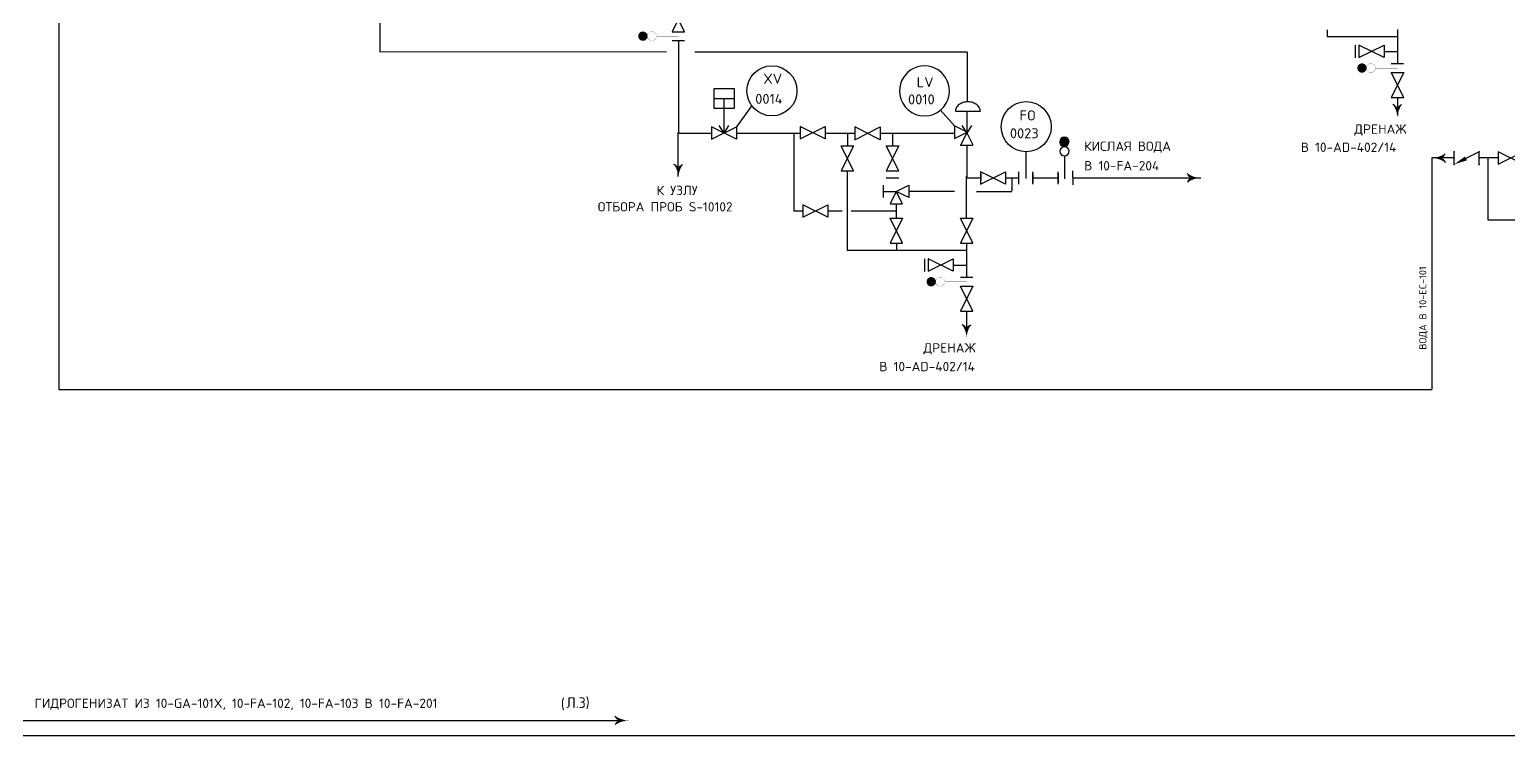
# Model space of a CAD drawing. Extents: x 270 to 589, y 86 to 206.
# Drawn here: x 407.94 to 428.63, y 90.26 to 100.12 of the extents above; entities that cross this region are included whole.
import ezdxf
from ezdxf.enums import TextEntityAlignment as Align

# ---------------------------------------------------------------- set-up
doc = ezdxf.new("R2010")
doc.units = 0
doc.header["$MEASUREMENT"] = 0
doc.linetypes.add('DASH', pattern=[0.15625, 0.09375, -0.0625])
doc.layers.get('0').update_dxf_attribs({"linetype": 'CONTINUOUS'})
for name, color, linetype in [('IN-ATTRIBS', 7, 'CONTINUOUS'), ('IN-EQUIPMENT', 7, 'CONTINUOUS'), ('IN-MAJ-PROC', 3, 'CONTINUOUS'), ('IN-MIN-PROC', 7, 'CONTINUOUS'), ('IN-PNEUMATIC', 7, 'CONTINUOUS')]:
    doc.layers.add(name, color=color, linetype=linetype)
doc.styles.add('S1', font='SIMPLEX.shx')
doc.styles.add('SIMPLEX', font='SIMPLEX')
doc.styles.get("Standard").update_dxf_attribs({"font": 'GOST_B.TTF'})

# ---------------------------------------------------------------- blocks, each defined once
blk = doc.blocks.new('VALVTEXT')
at = {"layer": 'IN-ATTRIBS'}
for p in [(0, 0.0625), (0, 0), (0.25, 0.0625), (0.25, 0), (0, -0.0625), (0.25, -0.0625)]:
    blk.add_point(p, dxfattribs=at)
at = {"layer": 'IN-ATTRIBS', "style": 'S1', "flags": 1}
for tag, p in [('IDNUM', (0.125, 0.5625)), ('DWGNO', (0.125, 0.4375)), ('FILENO', (0.125, 0.3125))]:
    blk.add_attdef(tag, text='', height=0.1, dxfattribs=at).set_placement(p, align=Align.CENTER)
at = {"layer": 'IN-ATTRIBS', "style": 'S1'}
for tag, p in [('MODE', (0.125, 0.078125)), ('SIZE', (0.125, -0.1875))]:
    blk.add_attdef(tag, text='', height=0.1, dxfattribs=at).set_placement(p, align=Align.CENTER)

msp = doc.modelspace()

# ---------------------------------------------------------------- hatches: boundary and pattern name
at = {"linetype": 'CONTINUOUS'}
h = msp.add_hatch(dxfattribs=at)
h.set_pattern_fill('ANSI31', color=2, scale=0.001, angle=-90, style=0)
h.set_pattern_definition([(135.04960769, (715.75862615, 95.75465069), (8.8311786345e-05, 8.846484269e-05), [])])
edge = h.paths.add_edge_path()
edge.add_arc((422.42, 98.555), 0.0638, 0.0496, 180.0496)
edge.add_arc((422.42, 98.555), 0.0637, 180.0496, 360.0496)

# ---------------------------------------------------------------- linework, layer by layer
at = {"color": 5, "linetype": 'CONTINUOUS'}
for p, q in [((408.352, 108.188), (408.352, 95.095)), ((426.098, 100.123), (426.098, 100.021)), ((426.891, 99.819), (427.079, 99.819)), ((418.64, 97.587), (418.64, 98.678)), ((419.388, 98.503), (419.388, 98.678)), ((420.021, 98.503), (420.021, 98.678)), ((421.055, 98.507), (421.055, 98.05)), ((427.56, 98.331), (427.56, 95.283)), ((427.873, 98.331), (427.56, 98.33)), ((428.489, 98.331), (428.223, 98.331)), ((428.346, 98.331), (428.346, 97.466)), ((421.976, 98.05), (422.331, 98.051)), ((420.067, 97.687), (420.067, 97.488)), ((420.244, 97.864), (420.882, 97.864)), ((421.189, 97.862), (421.683, 97.862)), ((418.759, 97.587), (418.64, 97.587)), ((419.311, 97.587), (419.109, 97.587)), ((419.488, 97.587), (419.434, 97.587)), ((420.067, 97.587), (419.488, 97.587)), ((428.346, 97.466), (430.746, 97.466)), ((420.071, 97.135), (420.071, 97.033)), ((420.863, 96.832), (421.051, 96.832)), ((427.56, 96.271), (427.56, 95.095)), ((427.56, 95.283), (427.56, 95.095)), ((408.352, 95.095), (408.746, 95.095)), ((408.746, 95.095), (427.001, 95.095)), ((427.001, 95.095), (427.56, 95.095))]:
    msp.add_line(p, q, dxfattribs=at)
at = {"color": 2}
for p, q in [((416.931, 99.973), (417.106, 99.973)), ((426.992, 99.526), (427.167, 99.526)), ((427.167, 99.526), (426.992, 99.176)), ((427.167, 99.176), (426.992, 99.526)), ((417.517, 99.16), (417.797, 99.16)), ((417.657, 98.678), (417.657, 99.16)), ((426.992, 99.176), (427.167, 99.176)), ((420.894, 98.982), (421.244, 98.982)), ((421.057, 98.689), (421.057, 98.982)), ((418.722, 98.596), (419.072, 98.771)), ((419.072, 98.596), (418.722, 98.771)), ((418.722, 98.771), (418.722, 98.596)), ((419.072, 98.771), (419.072, 98.596)), ((419.485, 98.585), (419.843, 98.764)), ((419.485, 98.764), (419.485, 98.585)), ((419.716, 98.648), (419.485, 98.764)), ((419.843, 98.764), (419.843, 98.585)), ((421.059, 98.688), (420.882, 98.777)), ((420.882, 98.777), (420.882, 98.602)), ((419.843, 98.585), (419.722, 98.645)), ((420.882, 98.602), (421.059, 98.69)), ((420.963, 98.507), (421.138, 98.507)), ((421.057, 98.692), (420.966, 98.51)), ((421.141, 98.51), (421.053, 98.687)), ((427.873, 98.241), (427.873, 98.416)), ((421.247, 97.963), (421.597, 98.138)), ((421.247, 98.138), (421.247, 97.963)), ((421.363, 98.08), (421.247, 98.138)), ((421.597, 97.963), (421.363, 98.08)), ((421.597, 98.138), (421.597, 97.963)), ((421.779, 98.138), (421.779, 97.963)), ((421.976, 98.113), (421.976, 97.988)), ((422.331, 98.113), (422.331, 97.988)), ((422.535, 98.151), (422.536, 97.953)), ((420.067, 97.863), (420.244, 97.95)), ((420.067, 97.863), (419.981, 97.687)), ((420.156, 97.687), (420.067, 97.863)), ((420.244, 97.775), (420.067, 97.863)), ((421.14, 96.189), (420.965, 96.539)), ((421.14, 96.539), (420.965, 96.189)), ((420.965, 96.539), (421.14, 96.539)), ((420.965, 96.189), (421.14, 96.189))]:
    msp.add_line(p, q, dxfattribs=at)
at = {"color": 2, "linetype": 'CONTINUOUS'}
for p, q in [((426.487, 99.907), (426.487, 99.729)), ((418.722, 98.733), (418.722, 98.647)), ((421.248, 98.101), (421.248, 98.014)), ((419.925, 98.05), (420.103, 98.05)), ((419.89, 97.863), (420.067, 97.863)), ((420.46, 96.919), (420.46, 96.741))]:
    msp.add_line(p, q, dxfattribs=at)
at = {"color": 7, "linetype": 'CONTINUOUS'}
for p, q in [((420.682, 99.003), (420.882, 98.777)), ((417.657, 98.678), (417.59, 98.783)), ((417.657, 98.678), (417.725, 98.783)), ((421.057, 98.678), (420.989, 98.783)), ((421.057, 98.678), (421.125, 98.783)), ((420.244, 97.862), (420.243, 97.862)), ((420.067, 97.488), (420.067, 97.488)), ((421.051, 97.488), (421.051, 97.488))]:
    msp.add_line(p, q, dxfattribs=at)
at = {"color": 3, "linetype": 'CONTINUOUS'}
msp.add_line((380.242, 90.466), (416.26, 90.466), dxfattribs=at)
at = {"color": 6, "linetype": 'CONTINUOUS'}
msp.add_line((271.084, 90.258), (567.702, 90.258, 0.558), dxfattribs=at)
at = {"color": 2}
for points in [[(417.106, 100.092), (416.931, 100.442), (417.106, 100.442), (416.931, 100.092)], [(426.541, 99.732), (426.891, 99.907), (426.891, 99.732), (426.541, 99.907)], [(417.517, 99.3), (417.797, 99.3), (417.797, 99.02), (417.517, 99.02)], [(417.482, 98.591), (417.832, 98.766), (417.832, 98.591), (417.482, 98.766)], [(419.469, 98.15), (419.294, 98.5), (419.469, 98.5), (419.294, 98.15)], [(420.102, 98.15), (419.927, 98.5), (420.102, 98.5), (419.927, 98.15)], [(428.489, 98.241), (428.839, 98.416), (428.839, 98.241), (428.489, 98.416)], [(418.759, 97.501), (419.109, 97.676), (419.109, 97.501), (418.759, 97.676)], [(420.155, 97.138), (419.98, 97.488), (420.155, 97.488), (419.98, 97.138)], [(421.139, 97.138), (420.964, 97.488), (421.139, 97.488), (420.964, 97.138)], [(420.513, 96.745), (420.863, 96.92), (420.863, 96.745), (420.513, 96.92)]]:
    msp.add_lwpolyline(points, close=True, dxfattribs=at)
for points, const_width in [([(416.522, 100, 1), (416.522, 100.065, 1)], 0.065), ([(416.647, 99.969, 1), (416.647, 100.097, 1)], 0.0025), ([(426.583, 99.554, 1), (426.583, 99.619, 1)], 0.065), ([(426.708, 99.523, 1), (426.708, 99.65, 1)], 0.0025), ([(420.556, 96.567, 1), (420.556, 96.632, 1)], 0.065), ([(420.681, 96.535, 1), (420.681, 96.663, 1)], 0.0025)]:
    msp.add_lwpolyline(points, format="xyb", close=True, dxfattribs=dict(at, const_width=const_width))
at = {"color": 2, "const_width": 0.005}
for points in [[(416.71, 100.033), (417.022, 100.033)], [(426.771, 99.586), (427.083, 99.586)], [(420.743, 96.599), (421.056, 96.599)]]:
    msp.add_lwpolyline(points, dxfattribs=at)
at = {"color": 2}
msp.add_lwpolyline([(421.244, 98.982, 0.126822), (421.231, 99.03, 0.10607), (421.192, 99.075, 0.085783), (421.138, 99.103, 0.075445), (421.069, 99.113, 0.075445), (421, 99.103, 0.085783), (420.945, 99.075, 0.10607), (420.906, 99.03, 0.126822), (420.894, 98.982, 0.126822)], format="xyb", dxfattribs=at)
at = {"color": 5}
for points in [[(427.078, 99.013, 0.206864), (427.016, 99.076, 0.206864)], [(427.078, 99.013, -0.206864), (427.141, 99.076, -0.206864)], [(417.019, 98.175, 0.206864), (416.956, 98.238, 0.206864)], [(417.019, 98.175, -0.206864), (417.081, 98.238, -0.206864)], [(421.051, 95.935, 0.206864), (420.989, 95.998, 0.206864)], [(421.051, 95.935, -0.206864), (421.114, 95.998, -0.206864)]]:
    msp.add_lwpolyline(points, format="xyb", dxfattribs=at)
at = {"color": 5, "linetype": 'CONTINUOUS'}
for points in [[(427.685, 98.33, 0.206864), (427.747, 98.393)], [(427.685, 98.33, -0.206864), (427.747, 98.268)], [(424.204, 98.05, -0.206864), (424.142, 98.113)], [(424.204, 98.05, 0.206864), (424.142, 97.988)]]:
    msp.add_lwpolyline(points, format="xyb", dxfattribs=at)
at = {"color": 2}
msp.add_lwpolyline([(428.223, 98.241), (428.223, 98.416), (428.038, 98.323)], dxfattribs=at)
at = {"color": 3, "linetype": 'CONTINUOUS'}
for points in [[(416.198, 90.466, -0.206864), (416.135, 90.529)], [(416.198, 90.466, 0.206864), (416.135, 90.404)]]:
    msp.add_lwpolyline(points, format="xyb", dxfattribs=at)
for centre in [(418.328, 99.268), (421.885, 98.767)]:
    msp.add_circle(centre, 0.35)
for start, end in [(351.1529, 188.8471), (188.8471, 351.1529)]:
    msp.add_arc((420.462, 99.267), 0.35, start, end)
at = {"color": 2}
for centre, radius, start, end in [((422.42, 98.555), 0.0638, 0.0496, 180.0496), ((422.42, 98.555), 0.0637, 180.0496, 0.0496), ((422.421, 98.423), 0.0638, 0.0496, 180.0496), ((422.421, 98.423), 0.0637, 180.0496, 0.0496)]:
    msp.add_arc(centre, radius, start, end, dxfattribs=at)
at = {"color": 5}
for points in [[(427.037, 99.042), (427.032, 99.068), (427.016, 99.076)], [(427.054, 99.005), (427.047, 99.057), (427.037, 99.042), (427.032, 99.068)], [(427.067, 98.967), (427.06, 99.044), (427.054, 99.005), (427.047, 99.057)], [(427.075, 98.928), (427.07, 99.029), (427.067, 98.967), (427.06, 99.044)], [(427.078, 99.013), (427.078, 99.013), (427.075, 98.928), (427.07, 99.029)], [(427.078, 98.888), (427.078, 99.013), (427.082, 98.928), (427.086, 99.029)], [(427.082, 98.928), (427.086, 99.029), (427.09, 98.967), (427.097, 99.044)], [(427.09, 98.967), (427.097, 99.044), (427.103, 99.005), (427.11, 99.057)], [(427.103, 99.005), (427.11, 99.057), (427.12, 99.042), (427.125, 99.068)], [(427.12, 99.042), (427.125, 99.068), (427.141, 99.076)], [(416.978, 98.204), (416.973, 98.23), (416.956, 98.238)], [(416.995, 98.168), (416.987, 98.219), (416.978, 98.204), (416.973, 98.23)], [(417.008, 98.13), (417, 98.206), (416.995, 98.168), (416.987, 98.219)], [(417.016, 98.09), (417.011, 98.192), (417.008, 98.13), (417, 98.206)], [(417.019, 98.05), (417.019, 98.175), (417.016, 98.09), (417.011, 98.192)], [(417.019, 98.05), (417.019, 98.175), (417.022, 98.09), (417.027, 98.192)], [(417.022, 98.09), (417.027, 98.192), (417.03, 98.13), (417.038, 98.206)], [(417.03, 98.13), (417.038, 98.206), (417.043, 98.168), (417.05, 98.219)], [(417.043, 98.168), (417.05, 98.219), (417.06, 98.204), (417.065, 98.23)], [(417.06, 98.204), (417.065, 98.23), (417.081, 98.238)], [(421.01, 95.964), (421.005, 95.99), (420.989, 95.998)], [(421.027, 95.927), (421.02, 95.979), (421.01, 95.964), (421.005, 95.99)], [(421.04, 95.889), (421.032, 95.966), (421.027, 95.927), (421.02, 95.979)], [(421.048, 95.85), (421.043, 95.951), (421.04, 95.889), (421.032, 95.966)], [(421.051, 95.81), (421.051, 95.935), (421.048, 95.85), (421.043, 95.951)], [(421.051, 95.81), (421.051, 95.935), (421.054, 95.85), (421.059, 95.951)], [(421.054, 95.85), (421.059, 95.951), (421.062, 95.889), (421.07, 95.966)], [(421.062, 95.889), (421.07, 95.966), (421.075, 95.927), (421.082, 95.979)], [(421.075, 95.927), (421.082, 95.979), (421.092, 95.964), (421.097, 95.99)], [(421.092, 95.964), (421.097, 95.99), (421.114, 95.998)]]:
    msp.add_solid(points, dxfattribs=at)
at = {"color": 5, "linetype": 'CONTINUOUS'}
for points in [[(427.56, 98.33), (427.685, 98.33), (427.599, 98.334), (427.701, 98.339)], [(427.56, 98.33), (427.685, 98.33), (427.599, 98.327), (427.701, 98.322)], [(427.599, 98.334), (427.701, 98.339), (427.639, 98.342), (427.716, 98.349)], [(427.599, 98.327), (427.701, 98.322), (427.639, 98.319), (427.716, 98.312)], [(427.639, 98.342), (427.716, 98.349), (427.677, 98.355), (427.728, 98.362)], [(427.639, 98.319), (427.716, 98.312), (427.677, 98.306), (427.728, 98.299)], [(427.677, 98.355), (427.728, 98.362), (427.713, 98.372), (427.739, 98.377)], [(427.677, 98.306), (427.728, 98.299), (427.713, 98.289), (427.739, 98.284)], [(427.713, 98.372), (427.739, 98.377), (427.747, 98.393)], [(427.713, 98.289), (427.739, 98.284), (427.747, 98.268)], [(424.176, 98.092), (424.15, 98.097), (424.142, 98.113)], [(424.212, 98.074), (424.161, 98.082), (424.176, 98.092), (424.15, 98.097)], [(424.25, 98.062), (424.173, 98.069), (424.212, 98.074), (424.161, 98.082)], [(424.176, 98.009), (424.15, 98.004), (424.142, 97.988)], [(424.212, 98.026), (424.161, 98.019), (424.176, 98.009), (424.15, 98.004)], [(424.25, 98.039), (424.173, 98.032), (424.212, 98.026), (424.161, 98.019)], [(424.289, 98.054), (424.188, 98.058), (424.25, 98.062), (424.173, 98.069)], [(424.289, 98.047), (424.188, 98.042), (424.25, 98.039), (424.173, 98.032)], [(424.329, 98.05), (424.204, 98.05), (424.289, 98.054), (424.188, 98.058)], [(424.329, 98.05), (424.204, 98.05), (424.289, 98.047), (424.188, 98.042)]]:
    msp.add_solid(points, dxfattribs=at)
at = {"color": 2}
msp.add_solid([(428.053, 98.297), (427.873, 98.241), (428.023, 98.35)], dxfattribs=at)
at = {"color": 3, "linetype": 'CONTINUOUS'}
for points in [[(416.169, 90.508), (416.144, 90.513), (416.135, 90.529)], [(416.169, 90.425), (416.144, 90.42), (416.135, 90.404)], [(416.206, 90.491), (416.154, 90.498), (416.169, 90.508), (416.144, 90.513)], [(416.206, 90.442), (416.154, 90.435), (416.169, 90.425), (416.144, 90.42)], [(416.244, 90.478), (416.167, 90.485), (416.206, 90.491), (416.154, 90.498)], [(416.244, 90.455), (416.167, 90.448), (416.206, 90.442), (416.154, 90.435)], [(416.283, 90.47), (416.182, 90.475), (416.244, 90.478), (416.167, 90.485)], [(416.283, 90.463), (416.182, 90.458), (416.244, 90.455), (416.167, 90.448)], [(416.323, 90.466), (416.198, 90.466), (416.283, 90.47), (416.182, 90.475)], [(416.323, 90.466), (416.198, 90.466), (416.283, 90.463), (416.182, 90.458)]]:
    msp.add_solid(points, dxfattribs=at)
at = {"layer": 'IN-EQUIPMENT', "color": 2}
for p, q in [((427.166, 99.647), (426.991, 99.647)), ((421.977, 97.963), (421.976, 98.138)), ((422.332, 97.963), (422.332, 98.138)), ((419.89, 97.775), (419.89, 97.95)), ((421.139, 96.66), (420.964, 96.66))]:
    msp.add_line(p, q, dxfattribs=at)
at = {"layer": 'IN-MAJ-PROC', "color": 5}
for p, q in [((417.019, 99.973), (417.019, 98.678)), ((421.056, 98.05), (421.248, 98.05)), ((421.597, 98.05), (421.779, 98.05)), ((422.536, 98.05), (422.85, 98.05)), ((422.85, 98.05), (424.329, 98.05))]:
    msp.add_line(p, q, dxfattribs=at)
at = {"layer": 'IN-MAJ-PROC', "color": 2, "const_width": 0.035}
msp.add_lwpolyline([(419.072, 98.683), (419.072, 98.683)], close=True, dxfattribs=at)
at = {"layer": 'IN-MIN-PROC', "color": 7}
for p, q in [((412.84, 104.826), (412.84, 99.812)), ((416.852, 99.81), (412.84, 99.812)), ((421.061, 99.81), (417.249, 99.81)), ((418.045, 99.062), (417.832, 98.766)), ((421.884, 98.042), (421.884, 98.417))]:
    msp.add_line(p, q, dxfattribs=at)
at = {"layer": 'IN-MIN-PROC', "color": 5}
for p, q in [((427.078, 100.021), (426.098, 100.021)), ((427.078, 100.126), (427.078, 99.647)), ((427.078, 99.176), (427.078, 98.922)), ((417.017, 98.07), (417.017, 98.684)), ((417.019, 98.678), (417.482, 98.678)), ((417.832, 98.678), (418.722, 98.678)), ((419.072, 98.678), (419.485, 98.678)), ((419.843, 98.678), (420.879, 98.678)), ((419.382, 98.15), (419.382, 97.034)), ((421.051, 97.488), (421.051, 98.074)), ((421.683, 98.054), (421.683, 97.869)), ((421.051, 97.138), (421.051, 96.66)), ((421.051, 97.034), (419.382, 97.034)), ((421.051, 96.189), (421.051, 95.935))]:
    msp.add_line(p, q, dxfattribs=at)
at = {"layer": 'IN-MIN-PROC', "color": 2}
for p, q in [((422.421, 98.359), (422.421, 98.038)), ((420.244, 97.95), (420.244, 97.775)), ((419.981, 97.687), (420.156, 97.687))]:
    msp.add_line(p, q, dxfattribs=at)
at = {"layer": 'IN-PNEUMATIC', "color": 7}
msp.add_line((421.061, 99.81), (421.061, 99.113), dxfattribs=at)

# ---------------------------------------------------------------- block references
at = {"layer": 'IN-MIN-PROC', "color": 7, "xscale": 1.4, "yscale": 1.4, "zscale": 1.4}
msp.add_blockref('VALVTEXT', (427.873, 98.328), dxfattribs=at)

# ---------------------------------------------------------------- texts
at = {"color": 7, "linetype": 'CONTINUOUS'}
for s, style, p in [('XV', 'SIMPLEX', (418.207, 99.367)), ('LV', 'S1', (420.353, 99.319)), ('0014', 'S1', (418.094, 99.086)), ('0010', 'SIMPLEX', (420.232, 99.079)), ('0023', 'SIMPLEX', (421.657, 98.605))]:
    msp.add_text(s, height=0.14, dxfattribs=dict(at, style=style)).set_placement(p)
at = {"color": 7, "linetype": 'DASH', "style": 'S1'}
msp.add_text('FO', height=0.14, dxfattribs=at).set_placement((421.791, 98.855))
at = {"color": 1, "linetype": 'CONTINUOUS', "style": 'SIMPLEX'}
for s, p in [('ДРЕНАЖ', (426.475, 98.668)), ('КИСЛАЯ ВОДА ', (422.696, 98.429)), ('В 10-AD-402/14', (425.727, 98.414)), ('В 10-FA-204', (422.696, 98.156)), ('К УЗЛУ ', (416.715, 97.811)), ('   ОТБОРА ПРОБ S-10102', (415.633, 97.582)), ('ДРЕНАЖ', (420.448, 95.61)), ('В 10-AD-402/14', (419.83, 95.349)), ('ГИДРОГЕНИЗАТ ИЗ 10-GA-101X, 10-FA-102, 10-FA-103 B 10-FA-201', (408.012, 90.642))]:
    msp.add_text(s, height=0.13, dxfattribs=at).set_placement(p)
msp.add_text(' ВОДА В 10-EC-101', height=0.1, rotation=90, dxfattribs=at).set_placement((427.484, 95.582))
at = {"color": 6, "linetype": 'CONTINUOUS'}
for s, p in [('(', (415.375, 90.624)), ('Л.3)', (415.453, 90.642))]:
    msp.add_text(s, height=0.148, dxfattribs=at).set_placement(p)

doc.saveas('drawing.dxf')
